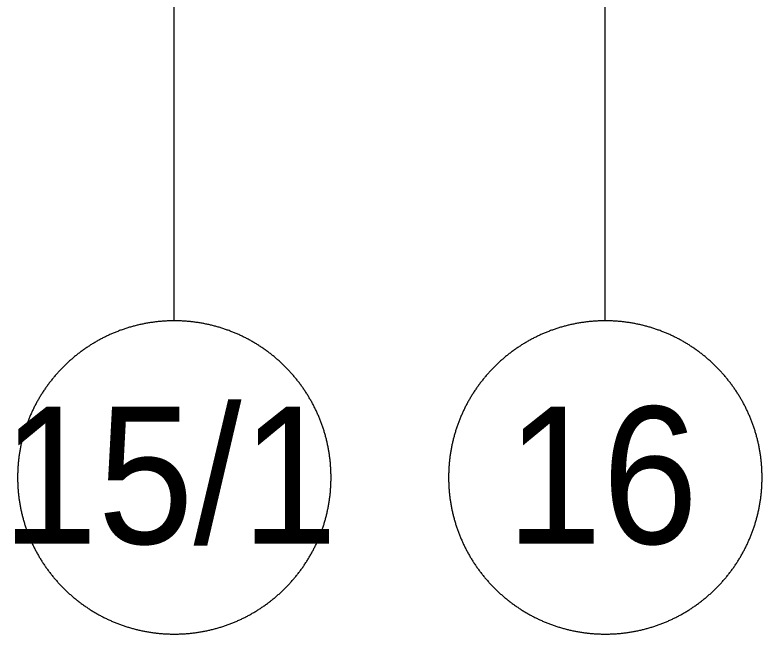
# Model space of a CAD drawing. Header units: millimetres. Extents: x 3914 to 443608, y -156176 to 78197.
# Drawn here: x 79903 to 83717, y -149619 to -146457 of the extents above; entities that cross this region are included whole.
import ezdxf

# ---------------------------------------------------------------- set-up
doc = ezdxf.new("R2010")
doc.units = ezdxf.units.MM
doc.linetypes.add('50_200_ШТРИХ_1Т_ш5_п1_п1_', pattern=[700, 500, -100, 0, -100])
doc.layers.add('Оси', color=7, linetype='Continuous', lineweight=9)
doc.layers.add('Оси-1', color=7, linetype='50_200_ШТРИХ_1Т_ш5_п1_п1_', lineweight=9)
doc.styles.add('Arial', font='arial.ttf', dxfattribs={"width": 0.9, "height": 700})

# ---------------------------------------------------------------- blocks, each defined once
blk = doc.blocks.new('Ось сетки - D8-29747960-Объем проектирования 1 этажа')
at = {"layer": 'Оси-1'}
for start, end in [(360, 180), (180, 360)]:
    blk.add_arc((0, 0), 4, start, end, dxfattribs=at)

msp = doc.modelspace()

# ---------------------------------------------------------------- linework, layer by layer
at = {"layer": 'Оси'}
for points in [[(80717, -148019), (80717, -143019), (80717, -123714.7), (80717, -118714.7)], [(82917, -148019), (82917, -143019), (82917, -123714.7), (82917, -118714.7)]]:
    msp.add_lwpolyline(points, dxfattribs=at)

# ---------------------------------------------------------------- block references
at = {"layer": 'Оси-1', "xscale": 199.9999999999999, "yscale": 199.9999999999999, "zscale": 199.9999999999999}
for p in [(80717, -148819), (82917, -148819)]:
    msp.add_blockref('Ось сетки - D8-29747960-Объем проектирования 1 этажа', p, dxfattribs=at)

# ---------------------------------------------------------------- texts
at = {"layer": 'Оси', "char_height": 700, "attachment_point": 1, "style": 'Arial'}
for s, insert, width in [('15/1', (79836.5, -148457.7), 2121.265), ('16', (82411.8, -148457.7), 1212.151)]:
    msp.add_mtext(s, dxfattribs=dict(at, insert=insert, width=width))

doc.saveas('drawing.dxf')
